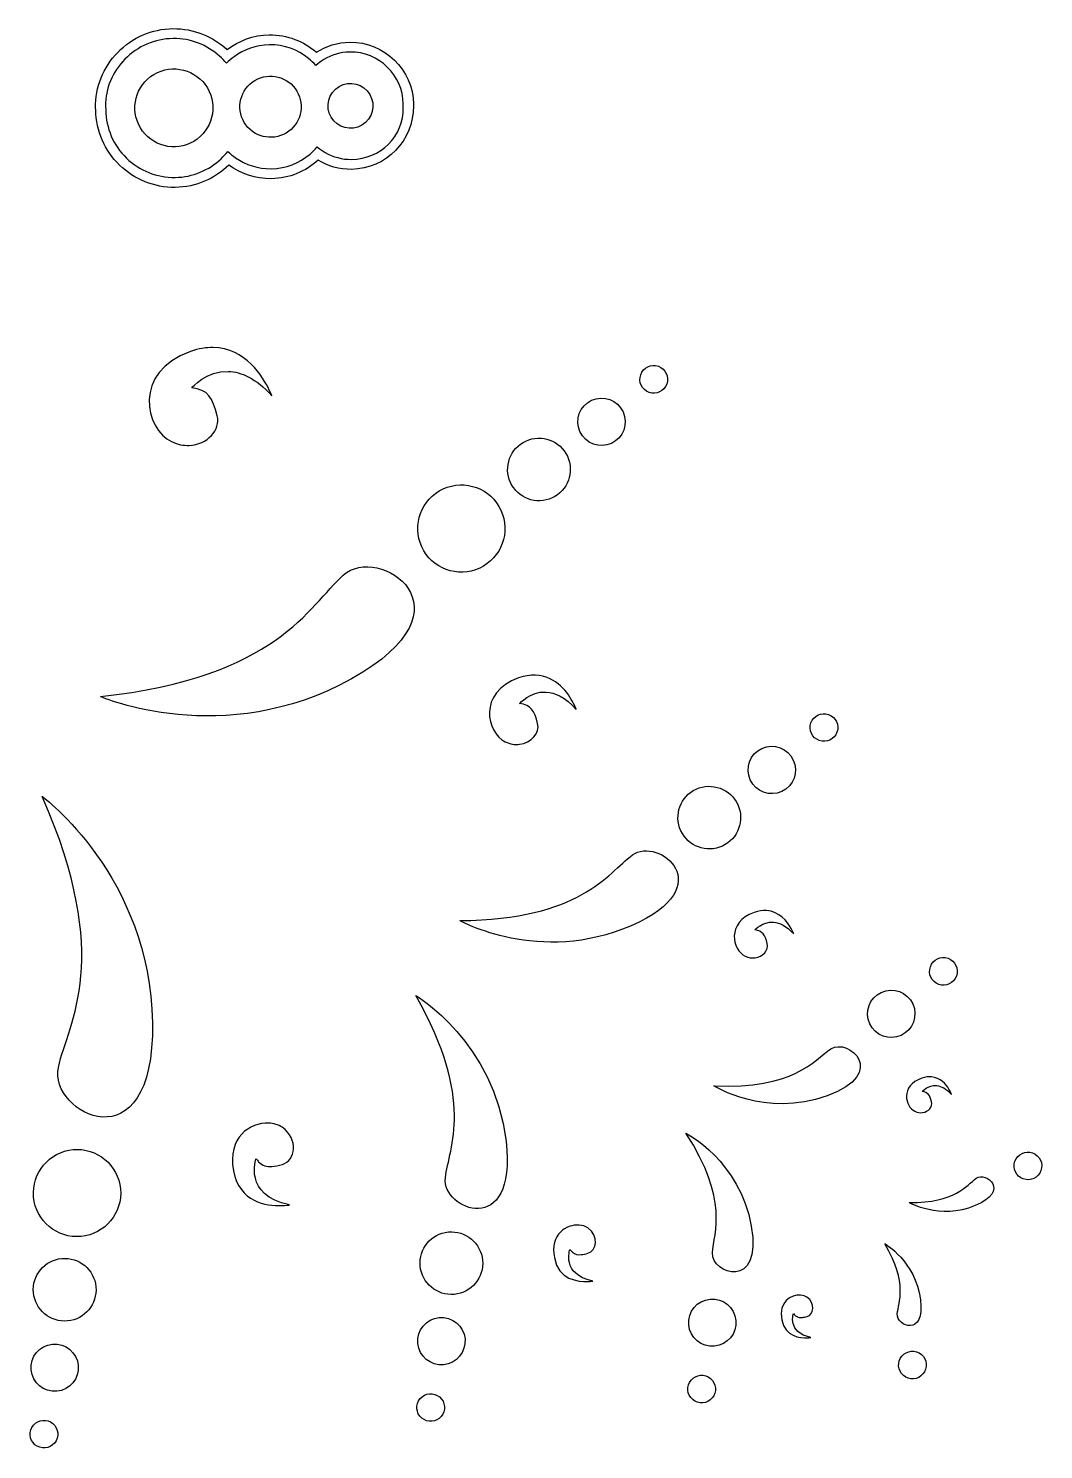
# Model space of a CAD drawing. Header units: centimetres. Extents: x -9.4 to 9.4, y -10.8 to 10.8.
# Drawn here: x 4.69 to 9.13, y -5.89 to 0.34 of the extents above; entities that cross this region are included whole.
import ezdxf

# ---------------------------------------------------------------- set-up
doc = ezdxf.new("R2010")
doc.units = ezdxf.units.CM
doc.header["$MEASUREMENT"] = 0
doc.layers.add('Camada 1', color=7, linetype='Continuous')

msp = doc.modelspace()

# ---------------------------------------------------------------- linework, layer by layer
at = {"layer": 'Camada 1'}
for points, knots in [([(5.08818, -0.26276), (5.15372, -0.3266), (5.2405, -0.36134), (5.33199, -0.36026), (5.33199, -0.36026), (5.4233, -0.35888), (5.50574, -0.32179), (5.56654, -0.26268), (5.56654, -0.26268), (5.6189, -0.30057), (5.68301, -0.32287), (5.75267, -0.32211), (5.75267, -0.32211), (5.83178, -0.32113), (5.9034, -0.29002), (5.95772, -0.24054), (5.95772, -0.24054), (6.00021, -0.26681), (6.05062, -0.28187), (6.10411, -0.28118), (6.10411, -0.28118), (6.25564, -0.27922), (6.37687, -0.15455), (6.37486, -0.00353), (6.37486, -0.00353), (6.37486, -0.00353), (6.37528, 0.00425), (6.37528, 0.00425), (6.37528, 0.00425), (6.3733, 0.15538), (6.24717, 0.27778), (6.09583, 0.2759), (6.09583, 0.2759), (6.04233, 0.27511), (5.99232, 0.25878), (5.95041, 0.23142), (5.95041, 0.23142), (5.89474, 0.27952), (5.8223, 0.30865), (5.74361, 0.30767), (5.74361, 0.30767), (5.67395, 0.30677), (5.61021, 0.28259), (5.55901, 0.24351), (5.55901, 0.24351), (5.49646, 0.30108), (5.4132, 0.3359), (5.32192, 0.33492), (5.32192, 0.33492), (5.23019, 0.33384), (5.14481, 0.29677), (5.08067, 0.23112), (5.08067, 0.23112), (5.01669, 0.1654), (4.98206, 0.07883), (4.98325, -0.0128), (4.98325, -0.0128), (4.98325, -0.0128), (4.98441, -0.02018), (4.98441, -0.02018), (4.98441, -0.02018), (4.98441, -0.02047), (4.98441, -0.02105), (4.98441, -0.02156), (4.98441, -0.02156), (4.98565, -0.113), (5.02243, -0.1986), (5.08818, -0.26276)], [0, 0, 0, 0, 0.0555556, 0.0555556, 0.0555556, 0.0555556, 0.1111111, 0.1111111, 0.1111111, 0.1111111, 0.1666667, 0.1666667, 0.1666667, 0.1666667, 0.2222222, 0.2222222, 0.2222222, 0.2222222, 0.2777778, 0.2777778, 0.2777778, 0.2777778, 0.3333333, 0.3333333, 0.3333333, 0.3333333, 0.3888889, 0.3888889, 0.3888889, 0.3888889, 0.4444444, 0.4444444, 0.4444444, 0.4444444, 0.5, 0.5, 0.5, 0.5, 0.5555556, 0.5555556, 0.5555556, 0.5555556, 0.6111111, 0.6111111, 0.6111111, 0.6111111, 0.6666667, 0.6666667, 0.6666667, 0.6666667, 0.7222222, 0.7222222, 0.7222222, 0.7222222, 0.7777778, 0.7777778, 0.7777778, 0.7777778, 0.8333333, 0.8333333, 0.8333333, 0.8333333, 0.8888889, 0.8888889, 0.8888889, 0.8888889, 1, 1, 1, 1]), ([(5.11178, 0.20085), (5.16766, 0.2584), (5.24243, 0.2906), (5.32252, 0.29158), (5.32252, 0.29158), (5.40065, 0.29245), (5.47206, 0.26303), (5.52598, 0.21464), (5.52598, 0.21464), (5.5368, 0.20501), (5.54704, 0.19466), (5.5563, 0.18355), (5.5563, 0.18355), (5.56633, 0.19408), (5.57755, 0.20342), (5.58935, 0.21207), (5.58935, 0.21207), (5.63266, 0.24424), (5.68616, 0.26353), (5.74403, 0.26433), (5.74403, 0.26433), (5.80896, 0.26512), (5.86881, 0.24269), (5.91561, 0.2044), (5.91561, 0.2044), (5.92704, 0.19506), (5.93765, 0.18493), (5.94749, 0.17371), (5.94749, 0.17371), (5.95831, 0.18337), (5.96993, 0.19191), (5.98271, 0.19951), (5.98271, 0.19951), (6.01618, 0.21949), (6.05491, 0.23197), (6.09645, 0.23237), (6.09645, 0.23237), (6.22377, 0.23425), (6.32865, 0.13193), (6.33042, 0.00462), (6.33042, 0.00462), (6.33042, 0.00462), (6.33063, -0.00956), (6.33063, -0.00956), (6.33063, -0.00956), (6.33238, -0.13669), (6.23104, -0.23607), (6.10375, -0.23771), (6.10375, -0.23771), (6.06203, -0.23821), (6.02305, -0.2267), (5.98903, -0.20771), (5.98903, -0.20771), (5.97625, -0.20043), (5.96405, -0.19226), (5.95302, -0.18284), (5.95302, -0.18284), (5.9436, -0.19416), (5.93336, -0.20477), (5.92233, -0.2143), (5.92233, -0.2143), (5.87629, -0.25354), (5.81705, -0.27775), (5.75231, -0.27857), (5.75231, -0.27857), (5.69408, -0.27934), (5.64015, -0.26135), (5.59589, -0.23036), (5.59589, -0.23036), (5.58427, -0.222), (5.57287, -0.21295), (5.56242, -0.20282), (5.56242, -0.20282), (5.55337, -0.21414), (5.54332, -0.22465), (5.5331, -0.2346), (5.5331, -0.2346), (5.47997, -0.28447), (5.40933, -0.31564), (5.33162, -0.31665), (5.33162, -0.31665), (5.25153, -0.31773), (5.17597, -0.28752), (5.11829, -0.23164), (5.11829, -0.23164), (5.06082, -0.17576), (5.02897, -0.1008), (5.02778, -0.02079), (5.02778, -0.02079), (5.02778, -0.02079), (5.0272, -0.00484), (5.0272, -0.00484), (5.0272, -0.00484), (5.02618, 0.07522), (5.05568, 0.1434), (5.11178, 0.20085)], [0, 0, 0, 0, 0.04, 0.04, 0.04, 0.04, 0.08, 0.08, 0.08, 0.08, 0.12, 0.12, 0.12, 0.12, 0.16, 0.16, 0.16, 0.16, 0.2, 0.2, 0.2, 0.2, 0.24, 0.24, 0.24, 0.24, 0.28, 0.28, 0.28, 0.28, 0.32, 0.32, 0.32, 0.32, 0.36, 0.36, 0.36, 0.36, 0.4, 0.4, 0.4, 0.4, 0.44, 0.44, 0.44, 0.44, 0.48, 0.48, 0.48, 0.48, 0.52, 0.52, 0.52, 0.52, 0.56, 0.56, 0.56, 0.56, 0.6, 0.6, 0.6, 0.6, 0.64, 0.64, 0.64, 0.64, 0.68, 0.68, 0.68, 0.68, 0.72, 0.72, 0.72, 0.72, 0.76, 0.76, 0.76, 0.76, 0.8, 0.8, 0.8, 0.8, 0.84, 0.84, 0.84, 0.84, 0.88, 0.88, 0.88, 0.88, 0.92, 0.92, 0.92, 0.92, 1, 1, 1, 1]), ([(5.41324, -0.15856), (5.49412, -0.11035), (5.52087, -0.00566), (5.47267, 0.07531), (5.47267, 0.07531), (5.42467, 0.1563), (5.31979, 0.18276), (5.2387, 0.13474), (5.2387, 0.13474), (5.15803, 0.08653), (5.13125, -0.01814), (5.17927, -0.09913), (5.17927, -0.09913), (5.22769, -0.18), (5.33236, -0.20667), (5.41324, -0.15856)], [0, 0, 0, 0, 0.2, 0.2, 0.2, 0.2, 0.4, 0.4, 0.4, 0.4, 0.6, 0.6, 0.6, 0.6, 1, 1, 1, 1]), ([(5.81782, -0.12224), (5.88137, -0.08446), (5.90243, -0.0022), (5.86447, 0.06146), (5.86447, 0.06146), (5.82669, 0.12512), (5.74443, 0.14607), (5.68106, 0.10819), (5.68106, 0.10819), (5.61711, 0.0703), (5.59645, -0.01196), (5.63423, -0.07548), (5.63423, -0.07548), (5.67201, -0.13917), (5.75426, -0.16002), (5.81782, -0.12224)], [0, 0, 0, 0, 0.2, 0.2, 0.2, 0.2, 0.4, 0.4, 0.4, 0.4, 0.6, 0.6, 0.6, 0.6, 1, 1, 1, 1]), ([(6.14939, -0.08742), (6.19582, -0.05967), (6.21138, 0.00063), (6.18363, 0.04717), (6.18363, 0.04717), (6.15609, 0.09382), (6.09568, 0.10916), (6.04904, 0.08151), (6.04904, 0.08151), (6.00258, 0.05378), (5.98723, -0.00644), (6.0148, -0.05308), (6.0148, -0.05308), (6.04234, -0.09972), (6.10275, -0.11507), (6.14939, -0.08742)], [0, 0, 0, 0, 0.2, 0.2, 0.2, 0.2, 0.4, 0.4, 0.4, 0.4, 0.6, 0.6, 0.6, 0.6, 1, 1, 1, 1]), ([(5.39276, -1.49005), (5.36855, -1.49084), (5.34278, -1.48613), (5.31622, -1.47351), (5.31622, -1.47351), (5.20091, -1.41882), (5.14366, -1.1689), (5.39845, -1.07878), (5.39845, -1.07878), (5.43465, -1.06582), (5.46735, -1.06126), (5.49722, -1.06148), (5.49722, -1.06148), (5.64007, -1.06307), (5.71722, -1.19134), (5.74397, -1.24743), (5.74397, -1.24743), (5.75146, -1.26299), (5.755, -1.27302), (5.755, -1.27302), (5.755, -1.27302), (5.68454, -1.19431), (5.61961, -1.16814), (5.56511, -1.16618), (5.56511, -1.16618), (5.46788, -1.16242), (5.40432, -1.23738), (5.40432, -1.23738), (5.40432, -1.23738), (5.47499, -1.24526), (5.49563, -1.28188), (5.51611, -1.36036), (5.51611, -1.36036), (5.53191, -1.42079), (5.47288, -1.4873), (5.39276, -1.49005)], [0, 0, 0, 0, 0.1, 0.1, 0.1, 0.1, 0.2, 0.2, 0.2, 0.2, 0.3, 0.3, 0.3, 0.3, 0.4, 0.4, 0.4, 0.4, 0.5, 0.5, 0.5, 0.5, 0.6, 0.6, 0.6, 0.6, 0.7, 0.7, 0.7, 0.7, 0.8, 0.8, 0.8, 0.8, 1, 1, 1, 1]), ([(7.4064, -1.25767), (7.4377, -1.26889), (7.47252, -1.25256), (7.48395, -1.22126), (7.48395, -1.22126), (7.49496, -1.18977), (7.47884, -1.15514), (7.44733, -1.14371), (7.44733, -1.14371), (7.41587, -1.13231), (7.38121, -1.14866), (7.36999, -1.18033), (7.36999, -1.18033), (7.35859, -1.21179), (7.37492, -1.24645), (7.4064, -1.25767)], [0, 0, 0, 0, 0.2, 0.2, 0.2, 0.2, 0.4, 0.4, 0.4, 0.4, 0.6, 0.6, 0.6, 0.6, 1, 1, 1, 1]), ([(7.24188, -1.481), (7.29384, -1.457), (7.31665, -1.3952), (7.29265, -1.34326), (7.29265, -1.34326), (7.26865, -1.2913), (7.20724, -1.26849), (7.15491, -1.29249), (7.15491, -1.29249), (7.10297, -1.31628), (7.08014, -1.3779), (7.10414, -1.42984), (7.10414, -1.42984), (7.12814, -1.48198), (7.18995, -1.50479), (7.24188, -1.481)], [0, 0, 0, 0, 0.2, 0.2, 0.2, 0.2, 0.4, 0.4, 0.4, 0.4, 0.6, 0.6, 0.6, 0.6, 1, 1, 1, 1]), ([(6.98196, -1.71987), (7.05065, -1.68841), (7.08094, -1.60655), (7.04906, -1.53786), (7.04906, -1.53786), (7.01757, -1.46917), (6.93611, -1.43888), (6.86724, -1.47076), (6.86724, -1.47076), (6.79834, -1.50222), (6.76826, -1.58371), (6.79993, -1.65258), (6.79993, -1.65258), (6.83141, -1.72146), (6.9129, -1.75157), (6.98196, -1.71987)], [0, 0, 0, 0, 0.2, 0.2, 0.2, 0.2, 0.4, 0.4, 0.4, 0.4, 0.6, 0.6, 0.6, 0.6, 1, 1, 1, 1]), ([(6.66493, -2.02745), (6.76055, -1.98337), (6.80228, -1.86984), (6.7582, -1.77419), (6.7582, -1.77419), (6.71452, -1.67836), (6.60098, -1.63645), (6.50515, -1.68053), (6.50515, -1.68053), (6.40913, -1.72461), (6.36741, -1.83796), (6.41149, -1.93379), (6.41149, -1.93379), (6.45557, -2.02962), (6.56894, -2.07153), (6.66493, -2.02745)], [0, 0, 0, 0, 0.2, 0.2, 0.2, 0.2, 0.4, 0.4, 0.4, 0.4, 0.6, 0.6, 0.6, 0.6, 1, 1, 1, 1]), ([(5.00454, -2.59003), (5.00454, -2.59003), (5.5449, -2.82498), (6.10415, -2.51211), (6.10415, -2.51211), (6.6634, -2.19982), (6.21789, -1.91981), (6.06756, -2.05795), (6.06756, -2.05795), (5.91701, -2.1957), (5.77826, -2.50462), (5.00454, -2.59003)], [0, 0, 0, 0, 0.25, 0.25, 0.25, 0.25, 0.5, 0.5, 0.5, 0.5, 1, 1, 1, 1]), ([(6.83871, -2.79884), (6.81961, -2.80098), (6.79876, -2.79826), (6.77711, -2.78781), (6.77711, -2.78781), (6.69525, -2.74905), (6.65471, -2.57196), (6.83534, -2.5082), (6.83534, -2.5082), (6.86212, -2.49875), (6.88611, -2.49561), (6.90815, -2.496), (6.90815, -2.496), (7.00105, -2.49875), (7.05417, -2.57707), (7.07582, -2.61959), (7.07582, -2.61959), (7.08368, -2.63494), (7.08762, -2.64594), (7.08762, -2.64594), (7.08762, -2.64594), (7.0388, -2.59104), (6.99353, -2.57236), (6.95538, -2.57019), (6.95538, -2.57019), (6.8855, -2.56643), (6.83947, -2.62057), (6.83947, -2.62057), (6.83947, -2.62057), (6.88948, -2.62629), (6.90421, -2.65224), (6.91858, -2.70754), (6.91858, -2.70754), (6.92923, -2.74844), (6.89163, -2.79313), (6.83871, -2.79884)], [0, 0, 0, 0, 0.1, 0.1, 0.1, 0.1, 0.2, 0.2, 0.2, 0.2, 0.3, 0.3, 0.3, 0.3, 0.4, 0.4, 0.4, 0.4, 0.5, 0.5, 0.5, 0.5, 0.6, 0.6, 0.6, 0.6, 0.7, 0.7, 0.7, 0.7, 0.8, 0.8, 0.8, 0.8, 1, 1, 1, 1]), ([(8.15181, -2.78231), (8.18327, -2.79353), (8.21811, -2.77736), (8.22933, -2.7459), (8.22933, -2.7459), (8.24055, -2.71441), (8.22422, -2.67978), (8.19274, -2.66835), (8.19274, -2.66835), (8.16125, -2.65695), (8.12662, -2.67346), (8.11519, -2.70476), (8.11519, -2.70476), (8.10419, -2.73643), (8.1207, -2.77109), (8.15181, -2.78231)], [0, 0, 0, 0, 0.2, 0.2, 0.2, 0.2, 0.4, 0.4, 0.4, 0.4, 0.6, 0.6, 0.6, 0.6, 1, 1, 1, 1]), ([(7.98729, -3.00543), (8.03965, -2.98164), (8.06225, -2.91984), (8.03806, -2.8679), (8.03806, -2.8679), (8.01443, -2.81615), (7.95265, -2.79313), (7.9005, -2.81713), (7.9005, -2.81713), (7.84875, -2.84092), (7.82573, -2.90254), (7.84975, -2.95466), (7.84975, -2.95466), (7.87376, -3.00662), (7.93533, -3.02964), (7.98729, -3.00543)], [0, 0, 0, 0, 0.2, 0.2, 0.2, 0.2, 0.4, 0.4, 0.4, 0.4, 0.6, 0.6, 0.6, 0.6, 1, 1, 1, 1]), ([(7.72755, -3.24451), (7.79645, -3.21305), (7.82632, -3.13137), (7.79465, -3.0625), (7.79465, -3.0625), (7.76298, -2.99381), (7.68151, -2.96373), (7.61262, -2.9954), (7.61262, -2.9954), (7.54375, -3.02686), (7.51385, -3.10835), (7.54573, -3.17722), (7.54573, -3.17722), (7.57722, -3.24609), (7.65868, -3.2762), (7.72755, -3.24451)], [0, 0, 0, 0, 0.2, 0.2, 0.2, 0.2, 0.4, 0.4, 0.4, 0.4, 0.6, 0.6, 0.6, 0.6, 1, 1, 1, 1]), ([(4.74991, -3.02707), (5.06241, -3.7398), (4.86445, -4.0145), (4.82037, -4.21365), (4.82037, -4.21365), (4.77589, -4.41299), (5.24127, -4.65894), (5.23241, -4.01823), (5.23241, -4.01823), (5.22335, -3.37794), (4.74991, -3.02707), (4.74991, -3.02707)], [0, 0, 0, 0, 0.25, 0.25, 0.25, 0.25, 0.5, 0.5, 0.5, 0.5, 1, 1, 1, 1]), ([(7.32769, -3.59362), (7.72753, -3.42003), (7.44498, -3.20026), (7.33359, -3.28348), (7.33359, -3.28348), (7.22262, -3.36653), (7.10729, -3.56606), (6.57797, -3.57116), (6.57797, -3.57116), (6.57797, -3.57116), (6.92785, -3.76695), (7.32769, -3.59362)], [0, 0, 0, 0, 0.25, 0.25, 0.25, 0.25, 0.5, 0.5, 0.5, 0.5, 1, 1, 1, 1]), ([(7.8704, -3.73391), (7.85701, -3.7355), (7.84227, -3.7337), (7.82711, -3.72663), (7.82711, -3.72663), (7.77123, -3.69985), (7.74326, -3.57905), (7.86685, -3.53497), (7.86685, -3.53497), (7.88654, -3.52809), (7.90424, -3.52592), (7.91998, -3.52669), (7.91998, -3.52669), (7.97745, -3.53024), (8.01206, -3.57551), (8.02822, -3.60482), (8.02822, -3.60482), (8.0361, -3.61876), (8.04002, -3.62943), (8.04002, -3.62943), (8.04002, -3.62943), (8.00737, -3.59281), (7.97705, -3.57964), (7.95146, -3.57786), (7.95146, -3.57786), (7.90227, -3.57394), (7.86999, -3.61191), (7.86999, -3.61191), (7.86999, -3.61191), (7.90423, -3.61583), (7.91407, -3.63355), (7.92391, -3.67152), (7.92391, -3.67152), (7.93141, -3.69927), (7.90604, -3.72935), (7.8704, -3.73391)], [0, 0, 0, 0, 0.1, 0.1, 0.1, 0.1, 0.2, 0.2, 0.2, 0.2, 0.3, 0.3, 0.3, 0.3, 0.4, 0.4, 0.4, 0.4, 0.5, 0.5, 0.5, 0.5, 0.6, 0.6, 0.6, 0.6, 0.7, 0.7, 0.7, 0.7, 0.8, 0.8, 0.8, 0.8, 1, 1, 1, 1]), ([(8.67466, -3.85022), (8.70596, -3.86162), (8.74078, -3.84511), (8.752, -3.8136), (8.752, -3.8136), (8.76343, -3.78211), (8.74705, -3.74748), (8.71538, -3.73605), (8.71538, -3.73605), (8.68392, -3.72504), (8.64947, -3.74116), (8.63825, -3.77267), (8.63825, -3.77267), (8.62682, -3.80415), (8.64314, -3.83879), (8.67466, -3.85022)], [0, 0, 0, 0, 0.2, 0.2, 0.2, 0.2, 0.4, 0.4, 0.4, 0.4, 0.6, 0.6, 0.6, 0.6, 1, 1, 1, 1]), ([(6.38593, -3.89938), (6.64647, -4.36065), (6.53113, -4.55999), (6.51462, -4.69792), (6.51462, -4.69792), (6.49808, -4.83587), (6.82984, -4.97068), (6.78026, -4.53737), (6.78026, -4.53737), (6.73068, -4.10464), (6.38593, -3.89938), (6.38593, -3.89938)], [0, 0, 0, 0, 0.25, 0.25, 0.25, 0.25, 0.5, 0.5, 0.5, 0.5, 1, 1, 1, 1]), ([(8.50993, -4.07334), (8.56229, -4.04934), (8.58512, -3.98775), (8.5611, -3.9356), (8.5611, -3.9356), (8.5371, -3.88403), (8.47553, -3.86083), (8.42336, -3.88504), (8.42336, -3.88504), (8.37142, -3.90883), (8.34859, -3.97045), (8.37261, -4.02257), (8.37261, -4.02257), (8.39661, -4.07434), (8.45817, -4.09736), (8.50993, -4.07334)], [0, 0, 0, 0, 0.2, 0.2, 0.2, 0.2, 0.4, 0.4, 0.4, 0.4, 0.6, 0.6, 0.6, 0.6, 1, 1, 1, 1]), ([(7.68977, -4.29413), (7.68977, -4.29413), (7.91411, -4.43759), (8.18605, -4.33821), (8.18605, -4.33821), (8.45799, -4.23883), (8.27932, -4.08199), (8.20237, -4.13276), (8.20237, -4.13276), (8.12525, -4.18354), (8.04122, -4.31125), (7.68977, -4.29413)], [0, 0, 0, 0, 0.25, 0.25, 0.25, 0.25, 0.5, 0.5, 0.5, 0.5, 1, 1, 1, 1]), ([(8.60362, -4.41179), (8.59317, -4.41298), (8.58177, -4.41179), (8.56978, -4.40607), (8.56978, -4.40607), (8.52745, -4.38599), (8.50639, -4.29412), (8.60026, -4.26105), (8.60026, -4.26105), (8.616, -4.25555), (8.62997, -4.25396), (8.64275, -4.25496), (8.64275, -4.25496), (8.68151, -4.25832), (8.70649, -4.28724), (8.71948, -4.30907), (8.71948, -4.30907), (8.72755, -4.32206), (8.73107, -4.33251), (8.73107, -4.33251), (8.73107, -4.33251), (8.70707, -4.30573), (8.68503, -4.29552), (8.66574, -4.29354), (8.66574, -4.29354), (8.62759, -4.28962), (8.60237, -4.31934), (8.60237, -4.31934), (8.60237, -4.31934), (8.62833, -4.32228), (8.63581, -4.33585), (8.6433, -4.36458), (8.6433, -4.36458), (8.64886, -4.38542), (8.63036, -4.40788), (8.60362, -4.41179)], [0, 0, 0, 0, 0.1, 0.1, 0.1, 0.1, 0.2, 0.2, 0.2, 0.2, 0.3, 0.3, 0.3, 0.3, 0.4, 0.4, 0.4, 0.4, 0.5, 0.5, 0.5, 0.5, 0.6, 0.6, 0.6, 0.6, 0.7, 0.7, 0.7, 0.7, 0.8, 0.8, 0.8, 0.8, 1, 1, 1, 1]), ([(5.8324, -4.816), (5.8324, -4.816), (5.81724, -4.81875), (5.7948, -4.81915), (5.7948, -4.81915), (5.73262, -4.82031), (5.61258, -4.80478), (5.58681, -4.66625), (5.58681, -4.66625), (5.55966, -4.51888), (5.65984, -4.45453), (5.74051, -4.45786), (5.74051, -4.45786), (5.76295, -4.45905), (5.78382, -4.46455), (5.79994, -4.47598), (5.79994, -4.47598), (5.87434, -4.52694), (5.85664, -4.62335), (5.80113, -4.63851), (5.80113, -4.63851), (5.78383, -4.64362), (5.76885, -4.64679), (5.75546, -4.64759), (5.75546, -4.64759), (5.73223, -4.64918), (5.71413, -4.64404), (5.69723, -4.62653), (5.69723, -4.62653), (5.69368, -4.62277), (5.68995, -4.61843), (5.6862, -4.61375), (5.6862, -4.61375), (5.68616, -4.6137), (5.62832, -4.77329), (5.8324, -4.816)], [0, 0, 0, 0, 0.1, 0.1, 0.1, 0.1, 0.2, 0.2, 0.2, 0.2, 0.3, 0.3, 0.3, 0.3, 0.4, 0.4, 0.4, 0.4, 0.5, 0.5, 0.5, 0.5, 0.6, 0.6, 0.6, 0.6, 0.7, 0.7, 0.7, 0.7, 0.8, 0.8, 0.8, 0.8, 1, 1, 1, 1]), ([(7.56796, -4.50112), (7.75862, -4.7969), (7.68977, -4.93345), (7.68464, -5.02552), (7.68464, -5.02552), (7.67871, -5.11781), (7.90424, -5.19398), (7.85426, -4.90884), (7.85426, -4.90884), (7.80449, -4.62373), (7.56796, -4.50112), (7.56796, -4.50112)], [0, 0, 0, 0, 0.25, 0.25, 0.25, 0.25, 0.5, 0.5, 0.5, 0.5, 1, 1, 1, 1]), ([(4.8849, -4.57356), (4.77981, -4.5834), (4.70247, -4.67648), (4.71213, -4.78136), (4.71213, -4.78136), (4.72176, -4.88645), (4.81487, -4.96398), (4.91975, -4.95392), (4.91975, -4.95392), (5.02484, -4.9445), (5.10218, -4.85121), (5.09231, -4.74612), (5.09231, -4.74612), (5.08267, -4.64124), (4.98938, -4.5639), (4.8849, -4.57356)], [0, 0, 0, 0, 0.2, 0.2, 0.2, 0.2, 0.4, 0.4, 0.4, 0.4, 0.6, 0.6, 0.6, 0.6, 1, 1, 1, 1]), ([(9.04499, -4.70225), (9.07629, -4.71326), (9.11108, -4.69714), (9.12233, -4.66563), (9.12233, -4.66563), (9.13373, -4.63417), (9.11738, -4.59951), (9.08571, -4.58811), (9.08571, -4.58811), (9.05462, -4.57687), (9.0198, -4.59322), (9.00858, -4.6247), (9.00858, -4.6247), (8.99716, -4.65622), (9.01348, -4.69082), (9.04499, -4.70225)], [0, 0, 0, 0, 0.2, 0.2, 0.2, 0.2, 0.4, 0.4, 0.4, 0.4, 0.6, 0.6, 0.6, 0.6, 1, 1, 1, 1]), ([(8.83423, -4.81915), (8.9897, -4.75462), (8.88207, -4.66802), (8.83857, -4.69911), (8.83857, -4.69911), (8.79526, -4.73078), (8.74922, -4.80714), (8.54459, -4.80576), (8.54459, -4.80576), (8.54456, -4.80576), (8.67878, -4.88365), (8.83423, -4.81915)], [0, 0, 0, 0, 0.25, 0.25, 0.25, 0.25, 0.5, 0.5, 0.5, 0.5, 1, 1, 1, 1]), ([(7.16002, -5.14914), (7.16002, -5.14914), (7.15118, -5.15091), (7.13758, -5.1511), (7.13758, -5.1511), (7.09625, -5.15287), (7.00968, -5.14385), (6.99195, -5.04662), (6.99195, -5.04662), (6.97287, -4.94354), (7.04468, -4.89983), (7.1004, -4.90417), (7.1004, -4.90417), (7.11434, -4.90494), (7.12755, -4.90909), (7.13779, -4.91616), (7.13779, -4.91616), (7.18875, -4.95138), (7.17655, -5.01731), (7.13856, -5.02773), (7.13856, -5.02773), (7.12774, -5.03067), (7.1179, -5.03268), (7.10964, -5.03366), (7.10964, -5.03366), (7.09429, -5.03525), (7.08207, -5.03226), (7.07106, -5.02263), (7.07106, -5.02263), (7.06751, -5.01948), (7.0636, -5.01575), (7.06005, -5.01043), (7.06005, -5.01043), (7.06009, -5.01039), (7.02032, -5.11979), (7.16002, -5.14914)], [0, 0, 0, 0, 0.1, 0.1, 0.1, 0.1, 0.2, 0.2, 0.2, 0.2, 0.3, 0.3, 0.3, 0.3, 0.4, 0.4, 0.4, 0.4, 0.5, 0.5, 0.5, 0.5, 0.6, 0.6, 0.6, 0.6, 0.7, 0.7, 0.7, 0.7, 0.8, 0.8, 0.8, 0.8, 1, 1, 1, 1]), ([(6.52838, -4.93427), (6.45281, -4.94136), (6.39752, -5.00825), (6.4044, -5.08363), (6.4044, -5.08363), (6.41149, -5.15901), (6.47838, -5.21449), (6.55355, -5.20761), (6.55355, -5.20761), (6.62912, -5.2007), (6.68462, -5.13363), (6.67753, -5.05844), (6.67753, -5.05844), (6.67044, -4.98284), (6.60395, -4.92736), (6.52838, -4.93427)], [0, 0, 0, 0, 0.2, 0.2, 0.2, 0.2, 0.4, 0.4, 0.4, 0.4, 0.6, 0.6, 0.6, 0.6, 1, 1, 1, 1]), ([(8.59454, -5.22981), (8.5729, -5.06275), (8.4383, -4.98578), (8.4383, -4.98578), (8.4383, -4.98578), (8.54181, -5.16228), (8.49852, -5.24002), (8.4932, -5.29336), (8.4932, -5.29336), (8.48749, -5.3471), (8.61658, -5.39686), (8.59454, -5.22981)], [0, 0, 0, 0, 0.25, 0.25, 0.25, 0.25, 0.5, 0.5, 0.5, 0.5, 1, 1, 1, 1]), ([(4.83531, -5.05055), (4.75974, -5.05764), (4.70426, -5.12434), (4.71133, -5.1997), (4.71133, -5.1997), (4.71842, -5.27566), (4.78491, -5.33096), (4.86069, -5.32408), (4.86069, -5.32408), (4.93586, -5.31696), (4.99155, -5.25008), (4.98467, -5.17454), (4.98467, -5.17454), (4.97758, -5.09934), (4.91088, -5.04365), (4.83531, -5.05055)], [0, 0, 0, 0, 0.2, 0.2, 0.2, 0.2, 0.4, 0.4, 0.4, 0.4, 0.6, 0.6, 0.6, 0.6, 1, 1, 1, 1]), ([(7.67403, -5.22825), (7.61675, -5.23354), (7.57484, -5.28392), (7.58016, -5.34099), (7.58016, -5.34099), (7.58548, -5.39806), (7.63623, -5.43997), (7.69293, -5.43468), (7.69293, -5.43468), (7.75019, -5.42957), (7.7921, -5.3788), (7.78659, -5.3217), (7.78659, -5.3217), (7.78148, -5.26484), (7.73091, -5.22293), (7.67403, -5.22825)], [0, 0, 0, 0, 0.2, 0.2, 0.2, 0.2, 0.4, 0.4, 0.4, 0.4, 0.6, 0.6, 0.6, 0.6, 1, 1, 1, 1]), ([(8.11443, -5.39647), (8.11443, -5.39647), (8.1085, -5.39726), (8.09948, -5.39785), (8.09948, -5.39785), (8.06879, -5.39925), (8.00108, -5.39375), (7.98732, -5.31877), (7.98732, -5.31877), (7.97256, -5.23987), (8.02785, -5.20738), (8.06998, -5.21114), (8.06998, -5.21114), (8.08059, -5.21233), (8.09025, -5.21469), (8.09771, -5.21979), (8.09771, -5.21979), (8.1365, -5.24635), (8.12703, -5.29652), (8.0985, -5.3044), (8.0985, -5.3044), (8.09083, -5.30657), (8.08392, -5.30795), (8.07784, -5.30874), (8.07784, -5.30874), (8.06723, -5.3099), (8.05837, -5.30874), (8.0503, -5.30321), (8.0503, -5.30321), (8.04638, -5.30046), (8.04263, -5.29652), (8.03887, -5.29141), (8.03887, -5.29141), (8.03884, -5.2914), (8.00875, -5.37424), (8.11443, -5.39647)], [0, 0, 0, 0, 0.1, 0.1, 0.1, 0.1, 0.2, 0.2, 0.2, 0.2, 0.3, 0.3, 0.3, 0.3, 0.4, 0.4, 0.4, 0.4, 0.5, 0.5, 0.5, 0.5, 0.6, 0.6, 0.6, 0.6, 0.7, 0.7, 0.7, 0.7, 0.8, 0.8, 0.8, 0.8, 1, 1, 1, 1]), ([(6.48764, -5.30929), (6.4306, -5.31461), (6.38866, -5.36498), (6.39419, -5.42206), (6.39419, -5.42206), (6.3993, -5.47913), (6.45007, -5.52104), (6.50674, -5.51572), (6.50674, -5.51572), (6.56378, -5.51061), (6.60591, -5.46005), (6.6008, -5.40277), (6.6008, -5.40277), (6.5953, -5.34591), (6.54489, -5.304), (6.48764, -5.30929)], [0, 0, 0, 0, 0.2, 0.2, 0.2, 0.2, 0.4, 0.4, 0.4, 0.4, 0.6, 0.6, 0.6, 0.6, 1, 1, 1, 1]), ([(4.79457, -5.4256), (4.73753, -5.43071), (4.69559, -5.48129), (4.70112, -5.53818), (4.70112, -5.53818), (4.70623, -5.59544), (4.757, -5.63735), (4.81367, -5.63203), (4.81367, -5.63203), (4.87074, -5.62674), (4.91284, -5.57636), (4.90754, -5.51926), (4.90754, -5.51926), (4.9022, -5.46222), (4.85143, -5.4201), (4.79457, -5.4256)], [0, 0, 0, 0, 0.2, 0.2, 0.2, 0.2, 0.4, 0.4, 0.4, 0.4, 0.6, 0.6, 0.6, 0.6, 1, 1, 1, 1]), ([(8.51329, -5.47793), (8.49183, -5.50352), (8.4948, -5.54169), (8.52038, -5.56315), (8.52038, -5.56315), (8.54618, -5.58477), (8.58433, -5.58164), (8.60579, -5.55624), (8.60579, -5.55624), (8.62725, -5.53065), (8.6241, -5.49269), (8.59891, -5.47104), (8.59891, -5.47104), (8.57329, -5.4492), (8.53511, -5.45237), (8.51329, -5.47793)], [0, 0, 0, 0, 0.2, 0.2, 0.2, 0.2, 0.4, 0.4, 0.4, 0.4, 0.6, 0.6, 0.6, 0.6, 1, 1, 1, 1]), ([(7.59039, -5.58324), (7.56875, -5.60861), (7.57211, -5.64677), (7.59748, -5.66844), (7.59748, -5.66844), (7.62288, -5.69008), (7.66124, -5.68693), (7.68289, -5.66135), (7.68289, -5.66135), (7.70435, -5.63576), (7.7012, -5.59759), (7.6758, -5.57594), (7.6758, -5.57594), (7.65003, -5.55429), (7.61204, -5.55763), (7.59039, -5.58324)], [0, 0, 0, 0, 0.2, 0.2, 0.2, 0.2, 0.4, 0.4, 0.4, 0.4, 0.6, 0.6, 0.6, 0.6, 1, 1, 1, 1]), ([(6.404, -5.66409), (6.38238, -5.68968), (6.3859, -5.72783), (6.41112, -5.74929), (6.41112, -5.74929), (6.43671, -5.77093), (6.47486, -5.76778), (6.49653, -5.74241), (6.49653, -5.74241), (6.51817, -5.71682), (6.51502, -5.67846), (6.48944, -5.65698), (6.48944, -5.65698), (6.46404, -5.63539), (6.42607, -5.63872), (6.404, -5.66409)], [0, 0, 0, 0, 0.2, 0.2, 0.2, 0.2, 0.4, 0.4, 0.4, 0.4, 0.6, 0.6, 0.6, 0.6, 1, 1, 1, 1]), ([(4.71114, -5.78019), (4.68931, -5.80578), (4.69265, -5.84393), (4.71805, -5.86578), (4.71805, -5.86578), (4.74364, -5.88724), (4.782, -5.88406), (4.80346, -5.85869), (4.80346, -5.85869), (4.8251, -5.8331), (4.82195, -5.79493), (4.79637, -5.7731), (4.79637, -5.7731), (4.77078, -5.75186), (4.733, -5.755), (4.71114, -5.78019)], [0, 0, 0, 0, 0.2, 0.2, 0.2, 0.2, 0.4, 0.4, 0.4, 0.4, 0.6, 0.6, 0.6, 0.6, 1, 1, 1, 1])]:
    msp.add_open_spline(points, degree=3, knots=knots, dxfattribs=at)

doc.saveas('drawing.dxf')
